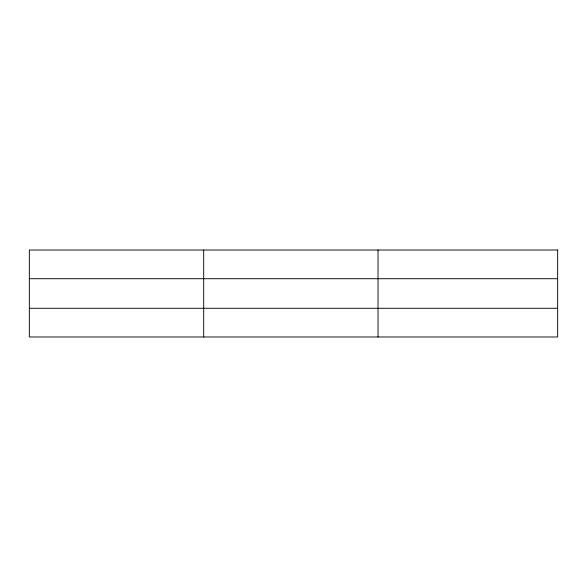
<?xml version="1.0" encoding="UTF-8"?>
<svg xmlns="http://www.w3.org/2000/svg" width="587" height="587" viewBox="0 0 587 587"><rect width="100%" height="100%" fill="white"/><g stroke="black" fill="none" stroke-linecap="round" stroke-linejoin="round"><path stroke-width="0.88" d="M203.689 336.982L203.689 250.018M378.028 336.982L378.028 250.018M29.35 278.715L557.65 278.715M29.35 308.285L557.65 308.285M557.65 250.018L29.35 250.018L29.35 336.982L557.65 336.982L557.65 250.018"/></g></svg>
